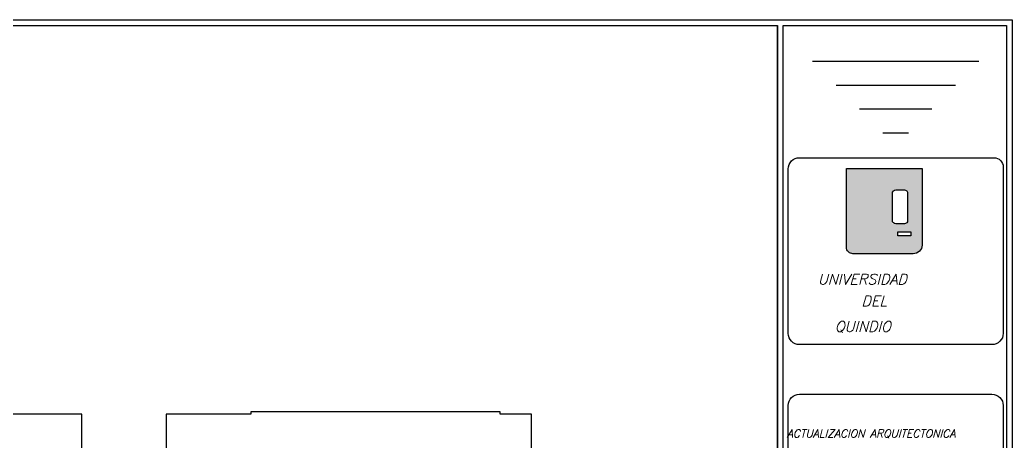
# Model space of a CAD drawing. Header units: metres. Extents: x 6495 to 6855, y 1254 to 1306.
# Drawn here: x 6541.27 to 6569.5, y 1293.52 to 1305.52 of the extents above; entities that cross this region are included whole.
import ezdxf

# ---------------------------------------------------------------- set-up
doc = ezdxf.new("R2010")
doc.units = ezdxf.units.M
doc.layers.add('0-Grises', color=252, linetype='Continuous')
doc.styles.add('ITALIC', font='ITALIC')

msp = doc.modelspace()

# ---------------------------------------------------------------- hatches: boundary and pattern name
at = {"layer": '0-Grises', "ltscale": 0.09}
h = msp.add_hatch(color=8, dxfattribs=at)
h.dxf.hatch_style = 1
h.paths.add_polyline_path([(6564.789, 1299.043, 0.414214), (6564.975, 1298.857), (6566.691, 1298.857, 0.414214), (6566.94, 1299.105), (6566.94, 1301.286), (6564.789, 1301.286)])
h.paths.add_polyline_path([(6566.097, 1300.673), (6566.531, 1300.673), (6566.531, 1299.71), (6566.097, 1299.71)], flags=16)
h.paths.add_polyline_path([(6566.255, 1299.479), (6566.618, 1299.479), (6566.618, 1299.369), (6566.255, 1299.369)], flags=16)

# ---------------------------------------------------------------- linework, layer by layer
at = {"layer": '0-Grises'}
for p, q in [((6543.03, 1294.287), (6539.05, 1294.287)), ((6543.03, 1292.867), (6543.03, 1294.287)), ((6545.429, 1294.287), (6545.429, 1292.867)), ((6547.84, 1294.287), (6545.429, 1294.287)), ((6547.84, 1294.357), (6547.84, 1294.287)), ((6551.36, 1294.357), (6547.84, 1294.357)), ((6554.93, 1294.357), (6551.36, 1294.357)), ((6554.93, 1294.287), (6554.93, 1294.357)), ((6555.83, 1294.287), (6554.93, 1294.287)), ((6555.83, 1290.837), (6555.83, 1294.287))]:
    msp.add_line(p, q, dxfattribs=at)
for points in [[(6495.005, 1305.516), (6569.505, 1305.516), (6569.505, 1254.298), (6495.005, 1254.298)], [(6495.165, 1305.356), (6562.826, 1305.356), (6562.826, 1254.458), (6495.165, 1254.458)]]:
    msp.add_lwpolyline(points, close=True, dxfattribs=at)
for points in [[(6562.826, 1254.458), (6562.826, 1305.356)], [(6563.825, 1304.338), (6568.556, 1304.338)], [(6564.492, 1303.66), (6567.889, 1303.66)], [(6565.159, 1302.981), (6567.222, 1302.981)], [(6565.826, 1302.302), (6566.555, 1302.302)]]:
    msp.add_lwpolyline(points, dxfattribs=at)
at = {"layer": '0-Grises', "ltscale": 3}
msp.add_lwpolyline([(6562.986, 1305.356), (6569.345, 1305.356), (6569.345, 1254.458), (6562.986, 1254.458)], close=True, dxfattribs=at)
for points in [[(6563.451, 1301.592), (6568.984, 1301.592, -0.414214), (6569.25, 1301.326), (6569.25, 1296.591, -0.414214), (6568.93, 1296.271), (6563.451, 1296.271, -0.414214), (6563.131, 1296.591), (6563.131, 1301.272, -0.414214)], [(6563.451, 1294.861), (6568.93, 1294.861, -0.414214), (6569.25, 1294.541), (6569.25, 1289.86, -0.414214), (6568.93, 1289.54), (6563.451, 1289.54, -0.414214), (6563.131, 1289.86), (6563.131, 1294.541, -0.414214)]]:
    msp.add_lwpolyline(points, format="xyb", close=True, dxfattribs=at)
at = {"layer": '0-Grises', "ltscale": 0.09}
for points in [[(6564.789, 1301.286), (6566.94, 1301.286), (6566.94, 1299.105, -0.414214), (6566.691, 1298.857), (6564.975, 1298.857, -0.414214), (6564.789, 1299.043)], [(6566.19, 1300.673), (6566.438, 1300.673, -0.414214), (6566.531, 1300.58), (6566.531, 1299.803, -0.414214), (6566.438, 1299.71), (6566.19, 1299.71, -0.414214), (6566.097, 1299.803), (6566.097, 1300.58, -0.414214)]]:
    msp.add_lwpolyline(points, format="xyb", close=True, dxfattribs=at)
msp.add_lwpolyline([(6566.255, 1299.479), (6566.618, 1299.479), (6566.618, 1299.369), (6566.255, 1299.369)], close=True, dxfattribs=at)

# ---------------------------------------------------------------- texts
at = {"layer": '0-Grises', "color": 8, "ltscale": 3, "style": 'ITALIC'}
for s, height, p in [('UNIVERSIDAD ', 0.29838, (6563.978, 1297.983)), ('DEL', 0.2984, (6565.216, 1297.362)), ('QUINDIO', 0.2984, (6564.456, 1296.639)), ('ACTUALIZACION ARQUITECTONICA  ', 0.22343, (6563.094, 1293.629))]:
    msp.add_text(s, height=height, dxfattribs=at).set_placement(p)

doc.saveas('drawing.dxf')
